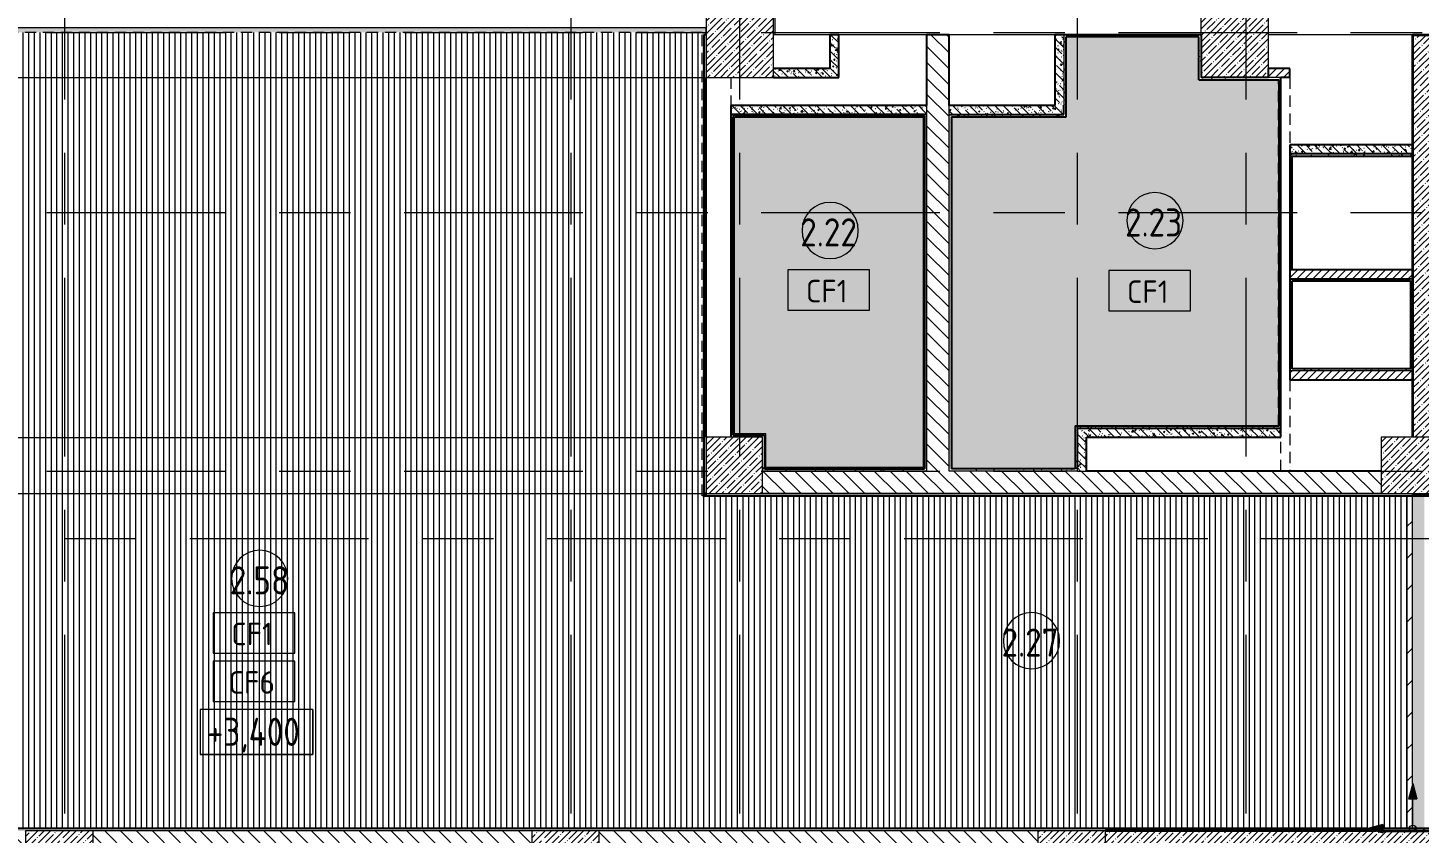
# Model space of a CAD drawing. Header units: millimetres. Extents: x -2911 to 191903, y -8553 to 29000.
# Drawn here: x 7680 to 20049, y 7879 to 15042 of the extents above; entities that cross this region are included whole.
import ezdxf

# ---------------------------------------------------------------- set-up
doc = ezdxf.new("R2010")
doc.units = ezdxf.units.MM
doc.linetypes.add('200_ШТРИХ__ш1_п0_6_', pattern=[160, 100, -60])
doc.linetypes.add('Осевая', pattern=[3175, 635, -476.25, 1587.5, -476.25])
for name, color, linetype, lineweight in [('A-AREA-IDEN', 7, 'Continuous', 9), ('A-CLNG-IDEN', 7, 'Continuous', 9), ('A-DETL', 7, 'Continuous', 9), ('A-DETL-GENF', 7, 'Continuous', 9), ('A-DETL-MBND', 7, '200_ШТРИХ__ш1_п0_6_', 9), ('A-DETL-MBND-1', 7, 'Continuous', 9), ('A-FLOR', 7, 'Continuous', 9), ('A-FLOR-PATT', 7, 'Continuous', 9), ('A-WALL', 7, 'Continuous', 9), ('G-ANNO-DIMS', 7, 'Continuous', 9), ('I-WALL', 7, 'Continuous', 9), ('S-COLS', 7, 'Continuous', 9), ('Оси-2', 7, 'Осевая', 9)]:
    doc.layers.add(name, color=color, linetype=linetype, lineweight=lineweight)
for name, color, linetype, lineweight, true_color in [('A-DETL-GENF-2', 7, 'Continuous', 9, 0x004000), ('A-WALL-1', 7, 'Continuous', 25, 0x3c3c3c), ('A-WALL-2', 7, 'Continuous', 35, 0x3c3c3c), ('A-WALL-FNSH-2', 7, 'Continuous', 13, 0x3c3c3c)]:
    doc.layers.add(name, color=color, linetype=linetype, lineweight=lineweight, true_color=true_color)
doc.styles.add('GOST Common', font='GOST_Common.ttf', dxfattribs={"width": 0.9, "height": 250})
doc.styles.add('GOST Common_1', font='GOST_Common.ttf', dxfattribs={"height": 200})
pattern_1 = [(135, (0, 0), (-70.71068, -70.71068), [])]
pattern_2 = [(135, (0, 0), (-75.43415, -75.43415), [106.68, -17.78, 3.556, -17.78]), (135, (0, 75.39), (-75.43415, -75.43415), []), (50, (0, 0), (127.5292, -11.15758), [13.335, -146.685]), (355, (0, 0), (-24.66966, 133.74), [10.668, -117.348]), (100.451, (10.63, -0.93), (102.85973, 122.5818), [11.333, -124.663]), (46.184, (0, 35.56), (189.7552, -29.4304), [20.002, -220.027]), (96.636, (15.81, 33.1), (166.1822, 173.1996), [17, -186.995]), (351.184, (0, 35.56), (166.184, 173.1976), [16.002, -176.022]), (21, (17.78, 26.67), (106.13027, -71.58603), [13.335, -146.685]), (326, (17.78, 26.67), (43.2619, 128.93175), [10.668, -117.348]), (71.451, (26.62, 20.7), (149.392, 57.34505), [11.333, -124.663]), (37.5, (0, 0), (2.16223, 59.18836), [3.353, -112.573, 3.353, -115.773, -117.793]), (37.5, (0, 0), (2.16223, 59.18836), [-235.052, 3.353, -114.44]), (7.5, (0, 0), (46.77386, 70.12615), [3.353, -64.567, 3.353, -109.906, -44.894]), (7.5, (0, 0), (46.77386, 70.12615), [-181.178, 3.353, -41.542]), (327.5, (-39.65, 0), (94.91367, -4.01009), [3.353, -41.097, 3.353, -135.331, -184.023]), (327.5, (-39.65, 0), (94.91367, -4.01009), [-183.134, 3.353, -180.67]), (317.5, (-57.43, 0), (103.69057, 17.79882), [3.353, -54.432, 3.353, -88.748, -130.683]), (317.5, (-57.43, 0), (103.69057, 17.79882), [-149.885, 3.353, -127.33])]
pattern_3 = [(45, (0, 0), (-57.02463, 57.02463), []), (45, (57.025, 0), (-57.02463, 57.02463), [100.806, -20.161, 3.353, -16.808])]
pattern_4 = [(45, (0, 0), (-35.35534, 35.35534), [])]
pattern_5 = [(0, (0, 0), (121.92, 30.48), [10.058, -81.382, 10.058, -81.382, -487.68]), (0, (0, 0), (121.92, 30.48), [-182.88, 10.058, -172.822, 10.058, -81.382, -213.36]), (0, (0, 0), (121.92, 30.48), [-457.2, 10.058, -50.902, 10.058, -142.342]), (120, (45.72, 15.24), (-87.356454, 90.345817), [10.058, -81.382, 10.058, -81.382, -487.68]), (120, (45.72, 15.24), (-87.356454, 90.345817), [-182.88, 10.058, -172.822, 10.058, -81.382, -213.36]), (120, (45.72, 15.24), (-87.356454, 90.345817), [-457.2, 10.058, -50.902, 10.058, -142.342]), (240, (60.96, 76.2), (-34.563546, -120.825817), [10.058, -81.382, 10.058, -81.382, -487.68]), (240, (60.96, 76.2), (-34.563546, -120.825817), [-182.88, 10.058, -172.822, 10.058, -81.382, -213.36]), (240, (60.96, 76.2), (-34.563546, -120.825817), [-457.2, 10.058, -50.902, 10.058, -142.342])]

# ---------------------------------------------------------------- blocks, each defined once
blk = doc.blocks.new('BSC_Колонна _Прямоугольная - 600х600-V3-План потолков с обозначением видов отделки и геометрии 2 этажа в осях 1-12')
at = {"layer": 'S-COLS'}
h = blk.add_hatch(dxfattribs=at)
h.set_pattern_fill('FP_4', color=256, style=0, pattern_type=2)
h.set_pattern_definition([(45, (-14010, -14900), (-57.02463, 57.02463), []), (45, (-13952.975, -14900), (-57.02463, 57.02463), [100.806, -20.161, 3.353, -16.808])])
h.paths.add_polyline_path([(-300, -300), (300, -300), (300, 300), (-300, 300), (-300, -269)])
for p, q in [((300, 300), (-300, 300)), ((-300, 300), (-300, -300)), ((300, -300), (300, 300)), ((-300, -300), (300, -300))]:
    blk.add_line(p, q, dxfattribs=at)
blk = doc.blocks.new('BSC_Колонна _Прямоугольная - 500х500-V14-План потолков с обозначением видов отделки и геометрии 2 этажа в осях 1-12')
at = {"layer": 'S-COLS'}
h = blk.add_hatch(dxfattribs=at)
h.set_pattern_fill('FP_20', color=256, style=0, pattern_type=2)
h.set_pattern_definition([(45, (-19960, -11150), (-57.02463, 57.02463), []), (45, (-19902.975, -11150), (-57.02463, 57.02463), [100.806, -20.161, 3.353, -16.808])])
h.paths.add_polyline_path([(-250, -250), (250, -250), (250, 250), (-250, 250)])
for p, q in [((250, 250), (-250, 250)), ((-250, 250), (-250, -250)), ((250, -250), (250, 250)), ((-250, -250), (250, -250))]:
    blk.add_line(p, q, dxfattribs=at)
blk = doc.blocks.new('BSC_Колонна _Прямоугольная - 500х500-V19-План потолков с обозначением видов отделки и геометрии 2 этажа в осях 1-12')
at = {"layer": 'S-COLS'}
h = blk.add_hatch(dxfattribs=at)
h.set_pattern_fill('FP_24', color=256, style=0, pattern_type=2)
h.set_pattern_definition([(45, (-13960, -11150), (-57.02463, 57.02463), []), (45, (-13902.975, -11150), (-57.02463, 57.02463), [100.806, -20.161, 3.353, -16.808])])
h.paths.add_polyline_path([(-250, -250), (250, -250), (250, 250), (-250, 250), (-250, 49)])
for p, q in [((250, 250), (-250, 250)), ((-250, 250), (-250, -250)), ((250, -250), (250, 250)), ((-250, -250), (250, -250))]:
    blk.add_line(p, q, dxfattribs=at)
blk = doc.blocks.new('BSC_Колонна _Прямоугольная - 600х600-V25-План потолков с обозначением видов отделки и геометрии 2 этажа в осях 1-12')
at = {"layer": 'S-COLS'}
h = blk.add_hatch(dxfattribs=at)
h.set_pattern_fill('FP_30', color=256, style=0, pattern_type=2)
h.set_pattern_definition([(45, (-7960, -7600), (-57.0246, 57.0246), []), (45, (-7902.975, -7600), (-57.0246, 57.0246), [100.806, -20.161, 3.353, -16.808])])
h.paths.add_polyline_path([(-300, -300), (300, -300), (300, 300), (-300, 300), (-300, 167)])
for p, q in [((300, 300), (-300, 300)), ((-300, 300), (-300, -300)), ((300, -300), (300, 300)), ((-300, -300), (300, -300))]:
    blk.add_line(p, q, dxfattribs=at)
blk = doc.blocks.new('BSC_Колонна _Прямоугольная - 600х600-20441433-План потолков с обозначением видов отделки и геометрии 2 этажа в осях 1-12')
at = {"layer": 'S-COLS'}
h = blk.add_hatch(dxfattribs=at)
h.set_pattern_fill('FP_34', color=256, style=0, pattern_type=2)
h.set_pattern_definition([(45, (-12460, -7600), (-57.02463, 57.02463), []), (45, (-12402.975, -7600), (-57.02463, 57.02463), [100.806, -20.161, 3.353, -16.808])])
h.paths.add_polyline_path([(-300, -300), (300, -300), (300, 300), (-300, 300), (-300, 167)])
for p, q in [((300, 300), (-300, 300)), ((-300, 300), (-300, -300)), ((300, -300), (300, 300)), ((-300, -300), (300, -300))]:
    blk.add_line(p, q, dxfattribs=at)
blk = doc.blocks.new('BSC_Колонна _Прямоугольная - 600х600-V28-План потолков с обозначением видов отделки и геометрии 2 этажа в осях 1-12')
at = {"layer": 'S-COLS'}
h = blk.add_hatch(dxfattribs=at)
h.set_pattern_fill('FP_35', color=256, style=0, pattern_type=2)
h.set_pattern_definition([(45, (-16960, -7600), (-57.02463, 57.02463), []), (45, (-16902.975, -7600), (-57.02463, 57.02463), [100.806, -20.161, 3.353, -16.808])])
h.paths.add_polyline_path([(-253, -300), (300, -300), (300, 300), (-300, 300), (-300, -300)])
for p, q in [((300, 300), (-300, 300)), ((-300, 300), (-300, -300)), ((300, -300), (300, 300)), ((-300, -300), (300, -300))]:
    blk.add_line(p, q, dxfattribs=at)
blk = doc.blocks.new('Начало раскладки_красным - Начало раскладки_красным-26104805-План потолков с обозначением видов отделки и геометрии 2 этажа в осях 1-12')
at = {"layer": 'A-DETL-GENF'}
for points in [[(-36, 265), (36, 265), (0, 400), (-17, 338)], [(-265, -36), (-265, 36), (-400, 0)]]:
    blk.add_hatch(color=256, dxfattribs=at).paths.add_polyline_path(points)
for p, q in [((0, 400), (-36, 265)), ((0, 400), (-36, 265)), ((36, 265), (0, 400)), ((0, 400), (36, 265)), ((-36, 265), (36, 265)), ((-36, 265), (36, 265)), ((0, 30), (0, 265)), ((-265, 36), (-400, 0)), ((-400, 0), (-265, 36)), ((-400, 0), (-265, -36)), ((-400, 0), (-265, -36)), ((-265, -36), (-265, 36)), ((-265, 36), (-265, -36)), ((-30, 0), (-265, 0))]:
    blk.add_line(p, q, dxfattribs=at)
blk.add_circle((0, 0), 30, dxfattribs=at)
blk = doc.blocks.new('Марка_Помещения - Номер-25198446-План потолков с обозначением видов отделки и геометрии 2 этажа в осях 1-12')
at = {"layer": 'A-AREA-IDEN'}
for start, end in [(360, 180), (180, 360)]:
    blk.add_arc((0, 0), 2.5, start, end, dxfattribs=at)
blk = doc.blocks.new('М_потолков - Марка_ Имя типа-25382930-План потолков с обозначением видов отделки и геометрии 2 этажа в осях 1-12')
at = {"layer": 'A-CLNG-IDEN'}
for p, q in [((3.625, 1.984375), (-3.625, 1.984375)), ((-3.625, 1.984375), (-3.625, -1.59375)), ((3.625, -1.59375), (3.625, 1.984375)), ((-3.625, -1.59375), (3.625, -1.59375))]:
    blk.add_line(p, q, dxfattribs=at)
blk = doc.blocks.new('Высотные отметки - 10х4_h_-17668695-План потолков с обозначением видов отделки и геометрии 2 этажа в осях 1-12')
at = {"layer": 'G-ANNO-DIMS'}
for p, q in [((-5, 4), (-5, 0)), ((5, 4), (-5, 4)), ((5, 4), (-5, 4)), ((-5, 4), (-5, 0)), ((5, 4), (5, 0)), ((5, 0), (5, 4)), ((5, 0), (-5, 0)), ((-5, 0), (5, 0))]:
    blk.add_line(p, q, dxfattribs=at)

msp = doc.modelspace()

# ---------------------------------------------------------------- hatches: boundary and pattern name
at = {"layer": 'A-DETL-GENF-2'}
h = msp.add_hatch(dxfattribs=at)
h.set_pattern_fill('FP_56', color=256, style=0, pattern_type=2)
h.set_pattern_definition([(45, (0, 0), (-141.4214, 141.4214), [])])
h.paths.add_polyline_path([(19954.6, 7920), (19989, 7920), (19989, 8184.8), (19954.6, 8184.7), (19989, 8313.4), (19989, 10880), (19939.1, 10880), (19939.1, 7920)])
at = {"layer": 'A-DETL-MBND'}
h = msp.add_hatch(dxfattribs=at)
h.set_pattern_fill('FP_48', color=256, style=0, pattern_type=2)
h.set_pattern_definition([(270, (7989, 6659.98), (50, 3e-15), [])])
h.paths.add_polyline_path([(16707.1, 7921), (19595.6, 7921), (19726.2, 7956.1), (19726.3, 7921), (19989, 7921), (19989, 8184.8), (19954.6, 8184.7), (19989, 8313.4), (19989, 10879), (13674.3, 10879), (13674.3, 15000), (6781, 15000), (6781, 13999), (4281, 13999), (4281, 10879), (546, 10879), (546, 10600), (131, 10599), (131, 8521), (1270, 8520), (1270, 7921), (14281.5, 7921)])
h.paths.add_polyline_path([(6760, 10880), (6240, 10880), (6240, 11421), (6781, 11421), (6780, 10880)])
at = {"layer": 'A-DETL-MBND-1'}
for points in [[(16989, 11121), (16989, 11501), (18799, 11501), (18799, 14579), (18089.3, 14579), (18089.3, 14959), (16911, 14959), (16911, 14249), (15891, 14249), (15891, 11121), (16707.1, 11121)], [(15639, 11131), (15639, 14250), (13961, 14250), (13961, 11431), (14241, 11431), (14241, 11131), (14281.5, 11131)]]:
    msp.add_hatch(color=256, dxfattribs=at).paths.add_polyline_path(points)
at = {"layer": 'A-FLOR-PATT'}
h = msp.add_hatch(color=256, dxfattribs=at)
h.paths.add_polyline_path([(33631, 140), (33631, 141), (33630, 521), (33630, 520), (33630, 140)])
h.paths.add_polyline_path([(37324.3, 140), (37970, 141), (37970, 420), (38250, 421), (38249, 5250), (37190, 5250), (37190, 7920), (37189, 7920), (37190, 5249), (38249, 5249), (38249, 421), (37969, 420), (37969, 141), (35911, 141), (35910, 521), (35910, 519.9), (35911, 140), (36186.5, 140)])
h.paths.add_polyline_path([(32990, 140), (32990, 520), (32989, 520), (32989, 141), (32989.9, 140)])
h.paths.add_polyline_path([(30930, 140), (30931, 141), (30930, 140.8)])
h.paths.add_polyline_path([(30931, 535.4), (30931, 7921), (30930, 7920), (30930, 539.1)])
h.paths.add_polyline_path([(33010, 7200.7), (33010, 7201), (33002.5, 7207.1)])
h.paths.add_polyline_path([(33610, 7300.1), (33618.4, 7307.6), (33663.3, 7363.8), (33698.1, 7426.8), (33721.8, 7494.8), (33733.6, 7565.8), (33732.9, 7640.2), (33720.9, 7708.7), (33696.6, 7776.5), (33661.3, 7839.2), (33615.9, 7895.1), (33610, 7900), (33610, 7307.6)])
h.paths.add_polyline_path([(33010, 7301.1), (33009.9, 7898.9), (32979.1, 7866.7), (32938.8, 7807), (32909.2, 7741.4), (32890.8, 7668.6), (32884.7, 7600), (32810, 7599.8), (32810.3, 7595.7), (32885, 7596.4), (32892.4, 7522.1), (32910.4, 7455.2), (32940.6, 7389.8), (32983.5, 7328.3), (33007, 7304.1)])
h.paths.add_polyline_path([(20010, 7920), (20093, 7921), (20093, 10880), (19989, 10879), (19989, 8313.4), (19990.8, 8320), (20027.1, 8184.8), (19989, 8184.7), (19989, 7921), (19989, 7920)])
h.paths.add_polyline_path([(20110, 7920), (20150, 7921), (20150, 7930), (20110, 7930), (20110, 7920.4)])
h.paths.add_polyline_path([(130, 8520), (131, 8521), (131, 10599), (130, 10599), (130, 8521)])
h.paths.add_polyline_path([(38270, 10679), (37970, 10680), (37970.5, 11220), (38250, 11221), (38249, 11221), (37969, 11220), (37970, 10679), (37994.1, 10679)])
h.paths.add_polyline_path([(20110, 10870), (20150, 10870), (20150, 10880), (20110, 10879)])
h.paths.add_polyline_path([(13690.3, 10879), (13690.3, 10897.8), (13674.3, 10897.8), (13675.1, 10879)])
h.paths.add_polyline_path([(940.9, 10879), (4281, 10880), (4280, 10880), (546, 10879)])
h.paths.add_polyline_path([(6780, 10880), (6781, 10880), (6780, 10897.8)])
h.paths.add_polyline_path([(20230, 10880), (20231, 10880), (20231, 13759), (20230, 13759), (20230, 10890)])
h.paths.add_polyline_path([(13674.3, 11397.8), (13690.3, 11397.8), (13690.3, 14600), (13674.3, 14600), (13674.3, 11421)])
h.paths.add_polyline_path([(4280, 11397.8), (4281, 11397.8), (4281, 13999), (6781, 14000), (6780, 14000), (4280, 13999), (4280, 11421)])
h.paths.add_polyline_path([(6781, 11397.8), (6780, 11421), (6780, 11420), (6780, 11397.8)])
h.paths.add_polyline_path([(34231, 13759), (34230, 13760), (34230, 13759)])
h.paths.add_polyline_path([(34231, 17850), (34230, 17871), (33631, 17872.1), (33632, 17870), (34230, 17869.5), (34230, 17850)])
h.paths.add_polyline_path([(34561, 23379), (37640, 23379), (37640, 23400), (37630, 23399), (37630, 23380), (34561, 23380)])
h = msp.add_hatch(color=256, dxfattribs=at)
h.paths.add_polyline_path([(33310, 7100), (33310, 7100.2), (33309.9, 7100)])
h.paths.add_polyline_path([(33294.7, 7175.3), (33366.6, 7178.8), (33436.9, 7194.4), (33503.5, 7221.6), (33564.6, 7259.7), (33609.9, 7300), (33011, 7300), (33034.2, 7277), (33089.8, 7236.5), (33154.3, 7204.6), (33223.3, 7183.9), (33265.8, 7178.8)])
h.paths.add_polyline_path([(33079.6, 7900), (33609.3, 7900.8), (33561.7, 7942.5), (33500.3, 7980), (33433.4, 8006.7), (33363, 8021.7), (33291.1, 8024.6), (33219.7, 8015.3), (33150.9, 7994.1), (33086.7, 7961.6), (33028.8, 7918.7), (33010.9, 7900), (33039.7, 7900)])
h.paths.add_polyline_path([(33610, 7999.2), (33609.3, 7999.9), (33609.9, 7999.2)])
h.paths.add_polyline_path([(13690.3, 10897.8), (13690.3, 11397.8), (13674.3, 11397.8), (13675.1, 10897.8)])
h.paths.add_polyline_path([(4280, 10897.8), (4281, 10897.8), (4280, 10900)])
h.paths.add_polyline_path([(6780, 14600), (6781, 14600), (6781, 15000), (13674.3, 15000), (13674.3, 14600), (13690.3, 14600), (13690.3, 14980), (13710, 14980), (13710, 15040), (6780, 15040), (6780, 14630.9)])
at = {"layer": 'I-WALL'}
h = msp.add_hatch(dxfattribs=at)
h.set_pattern_fill('FP_40', color=256, style=0, pattern_type=2)
h.set_pattern_definition(pattern_5)
h.paths.add_polyline_path([(13690.3, 10879), (13710.3, 10880), (13710, 14980), (13690.3, 14980), (13690.3, 10880)])
h = msp.add_hatch(dxfattribs=at)
h.set_pattern_fill('FP_18', color=256, style=0, pattern_type=2)
h.set_pattern_definition(pattern_2)
h.paths.add_polyline_path([(14810, 14680), (14890, 14680), (14890, 14980), (14810, 14980)])
h = msp.add_hatch(dxfattribs=at)
h.set_pattern_fill('FP_8', color=256, style=0, pattern_type=2)
h.set_pattern_definition(pattern_1)
h.paths.add_polyline_path([(15870, 11100), (15870, 14980), (15670, 14980), (15670, 11100)])
h = msp.add_hatch(dxfattribs=at)
h.set_pattern_fill('FP_18', color=256, style=0, pattern_type=2)
h.set_pattern_definition(pattern_2)
h.paths.add_polyline_path([(16890, 14350), (16890, 14980), (16810, 14980), (16810, 14350)])
h = msp.add_hatch(dxfattribs=at)
h.set_pattern_fill('FP_40', color=256, style=0, pattern_type=2)
h.set_pattern_definition(pattern_5)
h.paths.add_polyline_path([(16890, 14960), (18090.3, 14960), (18090.3, 14980), (16890, 14980)])
h = msp.add_hatch(dxfattribs=at)
h.set_pattern_fill('FP_40', color=256, style=0, pattern_type=2)
h.set_pattern_definition(pattern_5)
h.paths.add_polyline_path([(18090.3, 14600), (18110.3, 14600), (18110.3, 14980), (18090.3, 14980), (18090.3, 14630.9)])
h = msp.add_hatch(dxfattribs=at)
h.set_pattern_fill('FP_11', color=256, style=0, pattern_type=2)
h.set_pattern_definition(pattern_3)
h.paths.add_polyline_path([(20210, 10890), (20210, 10900), (19990, 10900), (19990, 10890)])
h.paths.add_polyline_path([(20210, 11400), (20210, 14980), (19990, 14980), (19990, 11400), (20109.1, 11400)])
h = msp.add_hatch(dxfattribs=at)
h.set_pattern_fill('FP_40', color=256, style=0, pattern_type=2)
h.set_pattern_definition(pattern_5)
h.paths.add_polyline_path([(16890, 14250), (16910, 14250), (16910, 14960), (16890, 14960), (16890, 14270)])
h = msp.add_hatch(dxfattribs=at)
h.set_pattern_fill('FP_18', color=256, style=0, pattern_type=2)
h.set_pattern_definition(pattern_2)
h.paths.add_polyline_path([(14890, 14600), (14890, 14680), (14310, 14680), (14310, 14600)])
h = msp.add_hatch(dxfattribs=at)
h.set_pattern_fill('FP_40', color=256, style=0, pattern_type=2)
h.set_pattern_definition(pattern_5)
h.paths.add_polyline_path([(18090.3, 14580), (18800, 14580), (18800, 14600), (18090.3, 14600)])
h = msp.add_hatch(dxfattribs=at)
h.set_pattern_fill('FP_23', color=256, style=0, pattern_type=2)
h.set_pattern_definition(pattern_4)
h.paths.add_polyline_path([(18900, 14600), (18900, 14680), (18710.3, 14680), (18710.3, 14600), (18820, 14600)])
h = msp.add_hatch(dxfattribs=at)
h.set_pattern_fill('FP_40', color=256, style=0, pattern_type=2)
h.set_pattern_definition(pattern_5)
h.paths.add_polyline_path([(18820, 11500), (18820, 14600), (18800, 14600), (18800, 11500)])
h = msp.add_hatch(dxfattribs=at)
h.set_pattern_fill('FP_18', color=256, style=0, pattern_type=2)
h.set_pattern_definition(pattern_2)
h.paths.add_polyline_path([(15670, 14270), (15670, 14350), (13930, 14350), (13930, 14270), (15650, 14270)])
h = msp.add_hatch(dxfattribs=at)
h.set_pattern_fill('FP_18', color=256, style=0, pattern_type=2)
h.set_pattern_definition(pattern_2)
h.paths.add_polyline_path([(16890, 14270), (16890, 14350), (15870, 14350), (15870, 14270), (16707.1, 14270)])
h = msp.add_hatch(dxfattribs=at)
h.set_pattern_fill('FP_40', color=256, style=0, pattern_type=2)
h.set_pattern_definition(pattern_5)
h.paths.add_polyline_path([(15650, 14250), (15650, 14270), (13930, 14270), (13930, 14250), (15639, 14250)])
h = msp.add_hatch(dxfattribs=at)
h.set_pattern_fill('FP_40', color=256, style=0, pattern_type=2)
h.set_pattern_definition(pattern_5)
h.paths.add_polyline_path([(13930, 11400), (13950, 11400), (13950, 14250), (13930, 14250), (13930, 11689.4)])
for points in [[(15639, 14250), (15650, 14250), (15650, 14261), (13950, 14261), (13950, 14250), (15494.3, 14250)], [(13950, 11420), (13961, 11420), (13961, 14250), (13950, 14250), (13950, 11689.4)], [(15639, 11131), (15650, 11131), (15650, 14250), (15639, 14250), (15639, 11689.4)], [(14241, 11420), (14241, 11431), (13961, 11431), (13961, 11420), (14230, 11420)], [(14230, 11120), (14241, 11120), (14241, 11420), (14230, 11420), (14230, 11199.1)], [(15650, 11120), (15650, 11131), (14241, 11131), (14241, 11120), (14281.5, 11120)]]:
    msp.add_hatch(color=256, dxfattribs=at).paths.add_polyline_path(points)
h = msp.add_hatch(dxfattribs=at)
h.set_pattern_fill('FP_40', color=256, style=0, pattern_type=2)
h.set_pattern_definition(pattern_5)
h.paths.add_polyline_path([(15650, 11120), (15670, 11120), (15670, 14270), (15650, 14270), (15650, 11131)])
h = msp.add_hatch(dxfattribs=at)
h.set_pattern_fill('FP_40', color=256, style=0, pattern_type=2)
h.set_pattern_definition(pattern_5)
h.paths.add_polyline_path([(15870, 14250), (16890, 14250), (16890, 14270), (15870, 14270)])
h = msp.add_hatch(dxfattribs=at)
h.set_pattern_fill('FP_40', color=256, style=0, pattern_type=2)
h.set_pattern_definition(pattern_5)
h.paths.add_polyline_path([(15890, 11120), (15890, 14250), (15870, 14250), (15870, 11120)])
h = msp.add_hatch(dxfattribs=at)
h.set_pattern_fill('FP_18', color=256, style=0, pattern_type=2)
h.set_pattern_definition(pattern_2)
h.paths.add_polyline_path([(18900, 13920), (19990, 13920), (19990, 14000), (18900, 14000)])
h = msp.add_hatch(dxfattribs=at)
h.set_pattern_fill('FP_40', color=256, style=0, pattern_type=2)
h.set_pattern_definition(pattern_5)
h.paths.add_polyline_path([(18900, 13900), (19980, 13900), (19980, 13920), (18900, 13920)])
h = msp.add_hatch(dxfattribs=at)
h.set_pattern_fill('FP_40', color=256, style=0, pattern_type=2)
h.set_pattern_definition(pattern_5)
h.paths.add_polyline_path([(18900, 12890), (18920, 12890), (18920, 13900), (18900, 13900), (18900, 13650.4)])
h = msp.add_hatch(dxfattribs=at)
h.set_pattern_fill('FP_23', color=256, style=0, pattern_type=2)
h.set_pattern_definition(pattern_4)
h.paths.add_polyline_path([(19990, 12810), (19990, 12890), (18900, 12890), (18900, 12810), (19970, 12810)])
h = msp.add_hatch(dxfattribs=at)
h.set_pattern_fill('FP_40', color=256, style=0, pattern_type=2)
h.set_pattern_definition(pattern_5)
h.paths.add_polyline_path([(18900, 12790), (19970, 12790), (19970, 12810), (18900, 12810)])
h = msp.add_hatch(dxfattribs=at)
h.set_pattern_fill('FP_40', color=256, style=0, pattern_type=2)
h.set_pattern_definition(pattern_5)
h.paths.add_polyline_path([(18920, 11990), (18920, 12790), (18900, 12790), (18900, 11990)])
h = msp.add_hatch(dxfattribs=at)
h.set_pattern_fill('FP_40', color=256, style=0, pattern_type=2)
h.set_pattern_definition(pattern_5)
h.paths.add_polyline_path([(19970, 11990), (19990, 11990), (19990, 12810), (19970, 12810), (19970, 12010)])
h = msp.add_hatch(dxfattribs=at)
h.set_pattern_fill('FP_40', color=256, style=0, pattern_type=2)
h.set_pattern_definition(pattern_5)
h.paths.add_polyline_path([(19132.6, 11990), (19970, 11990), (19970, 12010), (18920, 12010), (18920, 11990)])
h = msp.add_hatch(dxfattribs=at)
h.set_pattern_fill('FP_23', color=256, style=0, pattern_type=2)
h.set_pattern_definition(pattern_4)
h.paths.add_polyline_path([(19990, 11910), (19990, 11990), (18900, 11990), (18900, 11910), (19132.6, 11910)])
h = msp.add_hatch(dxfattribs=at)
h.set_pattern_fill('FP_40', color=256, style=0, pattern_type=2)
h.set_pattern_definition(pattern_5)
h.paths.add_polyline_path([(14230, 11400), (14230, 11420), (13950, 11420), (13950, 11400), (14210, 11400)])
h = msp.add_hatch(dxfattribs=at)
h.set_pattern_fill('FP_40', color=256, style=0, pattern_type=2)
h.set_pattern_definition(pattern_5)
h.paths.add_polyline_path([(14230, 11120), (14230, 11400), (14210, 11400), (14210, 11120)])
h = msp.add_hatch(dxfattribs=at)
h.set_pattern_fill('FP_40', color=256, style=0, pattern_type=2)
h.set_pattern_definition(pattern_5)
h.paths.add_polyline_path([(17010, 11120), (17010, 11500), (16990, 11500), (16990, 11120)])
h = msp.add_hatch(dxfattribs=at)
h.set_pattern_fill('FP_40', color=256, style=0, pattern_type=2)
h.set_pattern_definition(pattern_5)
h.paths.add_polyline_path([(18820, 11480), (18820, 11500), (17010, 11500), (17010, 11480)])
h = msp.add_hatch(dxfattribs=at)
h.set_pattern_fill('FP_18', color=256, style=0, pattern_type=2)
h.set_pattern_definition(pattern_2)
h.paths.add_polyline_path([(17090, 11100), (17090, 11480), (17010, 11480), (17010, 11100)])
h = msp.add_hatch(dxfattribs=at)
h.set_pattern_fill('FP_18', color=256, style=0, pattern_type=2)
h.set_pattern_definition(pattern_2)
h.paths.add_polyline_path([(18820, 11400), (18820, 11480), (17090, 11480), (17090, 11400)])
h = msp.add_hatch(dxfattribs=at)
h.set_pattern_fill('FP_40', color=256, style=0, pattern_type=2)
h.set_pattern_definition(pattern_5)
h.paths.add_polyline_path([(14210, 11100), (15670, 11100), (15670, 11120), (14210, 11120)])
h = msp.add_hatch(dxfattribs=at)
h.set_pattern_fill('FP_8', color=256, style=0, pattern_type=2)
h.set_pattern_definition(pattern_1)
h.paths.add_polyline_path([(19710, 10900), (19710, 11100), (14210, 11100), (14210, 10900), (19132.6, 10900)])
h = msp.add_hatch(dxfattribs=at)
h.set_pattern_fill('FP_40', color=256, style=0, pattern_type=2)
h.set_pattern_definition(pattern_5)
h.paths.add_polyline_path([(15870, 11100), (17010, 11100), (17010, 11120), (15870, 11120)])
h = msp.add_hatch(dxfattribs=at)
h.set_pattern_fill('FP_40', color=256, style=0, pattern_type=2)
h.set_pattern_definition(pattern_5)
h.paths.add_polyline_path([(13710.3, 10880), (20010, 10880), (20010, 10900), (13700.3, 10900), (13700.3, 10880), (13710, 10880)])
h = msp.add_hatch(dxfattribs=at)
h.set_pattern_fill('FP_8', color=256, style=0, pattern_type=2)
h.set_pattern_definition(pattern_1)
h.paths.add_polyline_path([(20010, 7900), (20210, 7900), (20210, 7920), (20010, 7920)])
h.paths.add_polyline_path([(20010, 10880), (20210, 10880), (20210, 10900), (20010, 10900)])
h = msp.add_hatch(dxfattribs=at)
h.set_pattern_fill('FP_40', color=256, style=0, pattern_type=2)
h.set_pattern_definition(pattern_5)
h.paths.add_polyline_path([(19989, 7900), (20010, 7900), (20010, 7920), (19726.2, 7920), (19726.3, 7900), (19939.1, 7900)])
h.paths.add_polyline_path([(16660, 7900), (19664.9, 7900), (19591, 7920), (1270, 7920), (1270, 7900), (14281.5, 7900)])
h = msp.add_hatch(dxfattribs=at)
h.set_pattern_fill('FP_8', color=256, style=0, pattern_type=2)
h.set_pattern_definition(pattern_1)
h.paths.add_polyline_path([(10640, 7700), (12160, 7700), (12160, 7900), (8260, 7900), (8260, 7700), (10560, 7700)])
h.paths.add_polyline_path([(3620, 7700), (7660, 7700), (7660, 7900), (3489, 7900), (3489, 7700)])
h.paths.add_polyline_path([(16660, 7700), (16660, 7900), (12760, 7900), (12760, 7700), (13004, 7700), (13060.1, 7714.4), (13060.2, 7700), (13589.7, 7700), (13589.7, 7715.4), (13647.2, 7700), (16160, 7700)])
h = msp.add_hatch(dxfattribs=at)
h.set_pattern_fill('FP_11', color=256, style=0, pattern_type=2)
h.set_pattern_definition(pattern_3)
h.paths.add_polyline_path([(17280, 7680), (21910, 7680), (21910, 7900), (19726.2, 7900), (19726.3, 7883.6), (19664.9, 7900), (17260, 7900), (17260, 7680)])
at = {"layer": 'S-COLS'}
h = msp.add_hatch(dxfattribs=at)
h.set_pattern_fill('FP_11', color=256, style=0, pattern_type=2)
h.set_pattern_definition(pattern_3)
h.paths.add_polyline_path([(18110.3, 14600), (18710.3, 14600), (18710.3, 15200), (18110.3, 15200), (18110.3, 14630.9)])

# ---------------------------------------------------------------- linework, layer by layer
at = {"layer": 'A-DETL'}
for p, q in [((19989, 10880), (19939.1, 10880)), ((19939.1, 10880), (19939.1, 7920)), ((19989, 8313.4), (19989, 10880)), ((19989, 7920), (19989, 8184.8)), ((19939.1, 7920), (19989, 7920))]:
    msp.add_line(p, q, dxfattribs=at)
at = {"layer": 'A-DETL-MBND'}
for p, q in [((13674.3, 15000), (6781, 15000)), ((13674.3, 10879), (13674.3, 15000)), ((13689.3, 14980), (13690.3, 14980)), ((13689.3, 11397.8), (13689.3, 14980)), ((18089.3, 14959), (16911, 14959)), ((16911, 14959), (16911, 14249)), ((18089.3, 14579), (18089.3, 14959)), ((13930, 14600), (13930, 14350)), ((18900, 14600), (18900, 14000)), ((18799, 14579), (18089.3, 14579)), ((18799, 11501), (18799, 14579)), ((16911, 14249), (15891, 14249)), ((15891, 14249), (15891, 11121)), ((18900, 11910), (18900, 11100)), ((13689.3, 10880), (13689.3, 11396.7)), ((16989, 11121), (16989, 11501)), ((16989, 11501), (18799, 11501)), ((18820, 11100), (18820, 11400)), ((15891, 11121), (16989, 11121)), ((13690.3, 10879), (13674.3, 10879)), ((13689.3, 10880), (13690.3, 10880)), ((19989, 10879), (13710.3, 10879)), ((19989, 8313.4), (19989, 10879)), ((19989, 7921), (19989, 8184.8)), ((1270, 7921), (19595.6, 7921)), ((1271, 7921), (19595.6, 7921)), ((19726.2, 7921), (19989, 7921)), ((19726.2, 7921), (19989, 7921)), ((19990, 7921), (19990, 7920))]:
    msp.add_line(p, q, dxfattribs=at)
at = {"layer": 'A-FLOR'}
for p, q in [((13710, 15200), (13710, 14980)), ((13710, 15040), (6780, 15040)), ((13710, 14980), (13710, 15040)), ((14320, 14980), (14310, 14980)), ((6760, 14600), (13690.3, 14600)), ((6780, 11397.8), (13690.3, 11397.8)), ((13690.3, 10897.8), (6780, 10897.8))]:
    msp.add_line(p, q, dxfattribs=at)
at = {"layer": 'A-WALL'}
for p, q in [((16890, 14980), (16890, 14350)), ((18820, 14600), (18710.3, 14600)), ((15670, 14350), (15670, 11100)), ((15870, 11100), (15870, 14350)), ((15670, 14270), (15650, 14270)), ((18900, 12890), (18920, 12890)), ((19990, 12810), (19970, 12810)), ((19990, 11990), (18900, 11990)), ((17010, 11480), (17010, 11120)), ((17010, 11100), (17010, 11480)), ((15670, 11100), (14210, 11100)), ((14210, 11100), (15670, 11100)), ((17010, 11100), (15870, 11100)), ((17010, 11100), (17090, 11100)), ((14210, 10900), (19710, 10900)), ((19710, 10900), (14210, 10900)), ((20010, 10880), (20010, 10900)), ((20010, 7900), (20010, 7920)), ((12160, 7900), (8260, 7900)), ((16660, 7900), (12760, 7900))]:
    msp.add_line(p, q, dxfattribs=at)
at = {"layer": 'A-WALL-1'}
for p, q in [((13690.3, 14980), (13690.3, 10879)), ((13710, 14980), (13690.3, 14980)), ((14890, 14980), (14810, 14980)), ((14810, 14980), (14810, 14680)), ((14890, 14600), (14890, 14980)), ((15670, 14980), (15670, 14350)), ((15870, 14980), (15670, 14980)), ((15870, 14350), (15870, 14980)), ((16810, 14980), (16810, 14350)), ((18110.3, 14980), (16810, 14980)), ((18110.3, 14980), (18110.3, 14600)), ((16910, 14250), (16910, 14960)), ((18090.3, 14960), (16910, 14960)), ((18090.3, 14580), (18090.3, 14960)), ((13710.3, 11400), (13710.3, 14600)), ((14810, 14680), (14310, 14680)), ((14310, 14600), (14890, 14600)), ((18710.3, 14600), (18110.3, 14600)), ((18900, 14680), (18710.3, 14680)), ((18710.3, 14600), (18710.3, 14680)), ((18900, 14600), (18820, 14600)), ((18820, 11400), (18820, 14600)), ((18900, 14600), (18900, 14680)), ((18090.3, 14580), (18800, 14580)), ((18800, 14580), (18800, 11500)), ((15670, 14350), (13930, 14350)), ((13930, 14350), (13930, 11400)), ((16810, 14350), (15870, 14350)), ((16890, 14270), (16890, 14350)), ((13930, 14270), (15650, 14270)), ((15650, 14270), (13930, 14270)), ((13950, 11420), (13950, 14250)), ((13961, 14250), (15650, 14250)), ((15650, 14261), (15650, 11120)), ((15870, 14270), (16890, 14270)), ((15890, 14250), (16910, 14250)), ((15890, 14250), (15890, 11120)), ((19990, 14000), (18900, 14000)), ((18900, 14000), (18900, 11910)), ((19990, 13920), (18900, 13920)), ((18920, 13900), (19980, 13900)), ((18920, 12890), (18920, 13900)), ((19980, 13900), (19980, 13920)), ((19990, 12890), (18920, 12890)), ((18900, 12810), (19970, 12810)), ((18920, 12790), (19970, 12790)), ((18920, 12010), (18920, 12790)), ((19970, 12790), (19970, 12010)), ((19970, 12010), (18920, 12010)), ((18900, 11910), (19990, 11910)), ((13950, 11420), (14230, 11420)), ((14230, 11420), (14230, 11120)), ((16990, 11500), (16990, 11120)), ((18800, 11500), (16990, 11500)), ((17010, 11480), (18820, 11480)), ((17090, 11100), (17090, 11400)), ((17090, 11400), (18820, 11400)), ((14230, 11120), (15650, 11120)), ((16990, 11120), (15890, 11120)), ((19710, 11100), (17090, 11100)), ((13710, 10900), (13700.3, 10900)), ((13700.3, 10900), (13700.3, 10880)), ((13710.3, 10879), (13710.3, 10900)), ((13690.3, 10879), (13710.3, 10879)), ((13710.3, 10880), (20230, 10880)), ((19591.9, 7920), (1270, 7920)), ((30930, 7920), (19726.2, 7920))]:
    msp.add_line(p, q, dxfattribs=at)
at = {"layer": 'A-WALL-2'}
for p, q in [((19990, 14980), (20210, 14980)), ((19990, 14980), (19990, 11400)), ((19990, 10900), (19990, 10890)), ((19990, 10890), (20210, 10890)), ((19664.9, 7900), (17260, 7900)), ((19726.2, 7900), (21910, 7900))]:
    msp.add_line(p, q, dxfattribs=at)
at = {"layer": 'A-WALL-FNSH-2'}
for p, q in [((18089.3, 14959), (16910, 14959)), ((16911, 14249), (16911, 14959)), ((18089.3, 14959), (18089.3, 14579)), ((18089.3, 14579), (18799, 14579)), ((18799, 14580), (18799, 11501)), ((15650, 14261), (13950, 14261)), ((13950, 14261), (13950, 14250)), ((13961, 11431), (13961, 14250)), ((15639, 14250), (15639, 11131)), ((15891, 14249), (16911, 14249)), ((15891, 11121), (15891, 14249)), ((14241, 11431), (13961, 11431)), ((14230, 11420), (14230, 11420)), ((14241, 11131), (14241, 11431)), ((16989, 11501), (16989, 11121)), ((18799, 11501), (16989, 11501)), ((15639, 11131), (14241, 11131)), ((15891, 11121), (16990, 11121)), ((13690.3, 10880), (13682.3, 10880)), ((13682.3, 10880), (13682.3, 10879)), ((13682.3, 10879), (13690.3, 10879)), ((19989, 10880), (13710.3, 10880)), ((13710.3, 10879), (19989, 10879)), ((19989.5, 10879), (19989.5, 10880))]:
    msp.add_line(p, q, dxfattribs=at)
at = {"layer": 'I-WALL'}
for p, q in [((14320, 15200), (14320, 14980)), ((14810, 14980), (14320, 14980)), ((15670, 14980), (14890, 14980)), ((16810, 14980), (15870, 14980)), ((19990, 14980), (18710.3, 14980)), ((13700.3, 10880), (13710.3, 10880))]:
    msp.add_line(p, q, dxfattribs=at)
at = {"layer": 'S-COLS'}
for p, q in [((18110.3, 14600), (18110.3, 15200)), ((18710.3, 14600), (18710.3, 15200)), ((18710.3, 14600), (18110.3, 14600))]:
    msp.add_line(p, q, dxfattribs=at)
at = {"layer": 'Оси-2'}
for p, q in [((8010, 593.7), (8010, 24898.1)), ((12510, 593.7), (12510, 24898.1)), ((14010, 593.7), (14010, 24898.1)), ((17010, 593.7), (17010, 24898.1)), ((18510, 593.7), (18510, 24898.1)), ((389, 15000), (35390, 15000)), ((389, 13400), (35390, 13400)), ((389, 11100), (35990, 11100)), ((1659, 10500), (35990, 10500))]:
    msp.add_line(p, q, dxfattribs=at)

# ---------------------------------------------------------------- block references
at = {"layer": 'A-AREA-IDEN', "xscale": 99.99999999999993, "yscale": 99.99999999999993, "zscale": 99.99999999999993}
for p in [(14812.6, 13238.7), (17699.4, 13326.7), (9741.2, 10144.7), (16601.9, 9590.7)]:
    msp.add_blockref('Марка_Помещения - Номер-25198446-План потолков с обозначением видов отделки и геометрии 2 этажа в осях 1-12', p, dxfattribs=at)
at = {"layer": 'A-CLNG-IDEN', "xscale": 99.99999999999993, "yscale": 99.99999999999993, "zscale": 99.99999999999993}
for p in [(14800, 12690.5), (17653.5, 12685), (9690.8, 9641), (9690.8, 9210)]:
    msp.add_blockref('М_потолков - Марка_ Имя типа-25382930-План потолков с обозначением видов отделки и геометрии 2 этажа в осях 1-12', p, dxfattribs=at)
at = {"layer": 'A-DETL-GENF', "rotation": 0.03359668727813597}
msp.add_blockref('Начало раскладки_красным - Начало раскладки_красным-26104805-План потолков с обозначением видов отделки и геометрии 2 этажа в осях 1-12', (19991, 7920), dxfattribs=at)
at = {"layer": 'G-ANNO-DIMS', "xscale": 99.99999999999993, "yscale": 99.99999999999993, "zscale": 99.99999999999993}
msp.add_blockref('Высотные отметки - 10х4_h_-17668695-План потолков с обозначением видов отделки и геометрии 2 этажа в осях 1-12', (9712.3, 8578.8), dxfattribs=at)
at = {"layer": 'S-COLS'}
for name, p in [('BSC_Колонна _Прямоугольная - 600х600-V3-План потолков с обозначением видов отделки и геометрии 2 этажа в осях 1-12', (14010, 14900)), ('BSC_Колонна _Прямоугольная - 500х500-V19-План потолков с обозначением видов отделки и геометрии 2 этажа в осях 1-12', (13960, 11150)), ('BSC_Колонна _Прямоугольная - 500х500-V14-План потолков с обозначением видов отделки и геометрии 2 этажа в осях 1-12', (19960, 11150)), ('BSC_Колонна _Прямоугольная - 600х600-V25-План потолков с обозначением видов отделки и геометрии 2 этажа в осях 1-12', (7960, 7600)), ('BSC_Колонна _Прямоугольная - 600х600-20441433-План потолков с обозначением видов отделки и геометрии 2 этажа в осях 1-12', (12460, 7600)), ('BSC_Колонна _Прямоугольная - 600х600-V28-План потолков с обозначением видов отделки и геометрии 2 этажа в осях 1-12', (16960, 7600))]:
    msp.add_blockref(name, p, dxfattribs=at)

# ---------------------------------------------------------------- texts
at = {"layer": 'A-AREA-IDEN', "char_height": 250, "width": 663.797, "attachment_point": 1, "style": 'GOST Common'}
for s, insert in [('2.23', (17433.7, 13435.3)), ('2.22', (14546.8, 13347.3)), ('2.58', (9475.5, 10253.3)), ('2.27', (16336.2, 9699.3))]:
    msp.add_mtext(s, dxfattribs=dict(at, insert=insert))
at = {"layer": 'A-CLNG-IDEN', "char_height": 200, "attachment_point": 1, "style": 'GOST Common_1'}
for s, insert, width in [('CF1', (14597.2, 12800.2), 472.996), ('CF1', (17450.7, 12794.7), 472.996), ('CF1', (9487.9, 9750.7), 472.996), ('CF6', (9464.9, 9319.8), 529.114)]:
    msp.add_mtext(s, dxfattribs=dict(at, insert=insert, width=width))
at = {"layer": 'G-ANNO-DIMS', "insert": (9272.4, 8905.6), "char_height": 250, "width": 1055.976, "attachment_point": 1, "line_spacing_factor": 1.022761, "style": 'GOST Common'}
msp.add_mtext('+3,400', dxfattribs=at)

doc.saveas('drawing.dxf')
